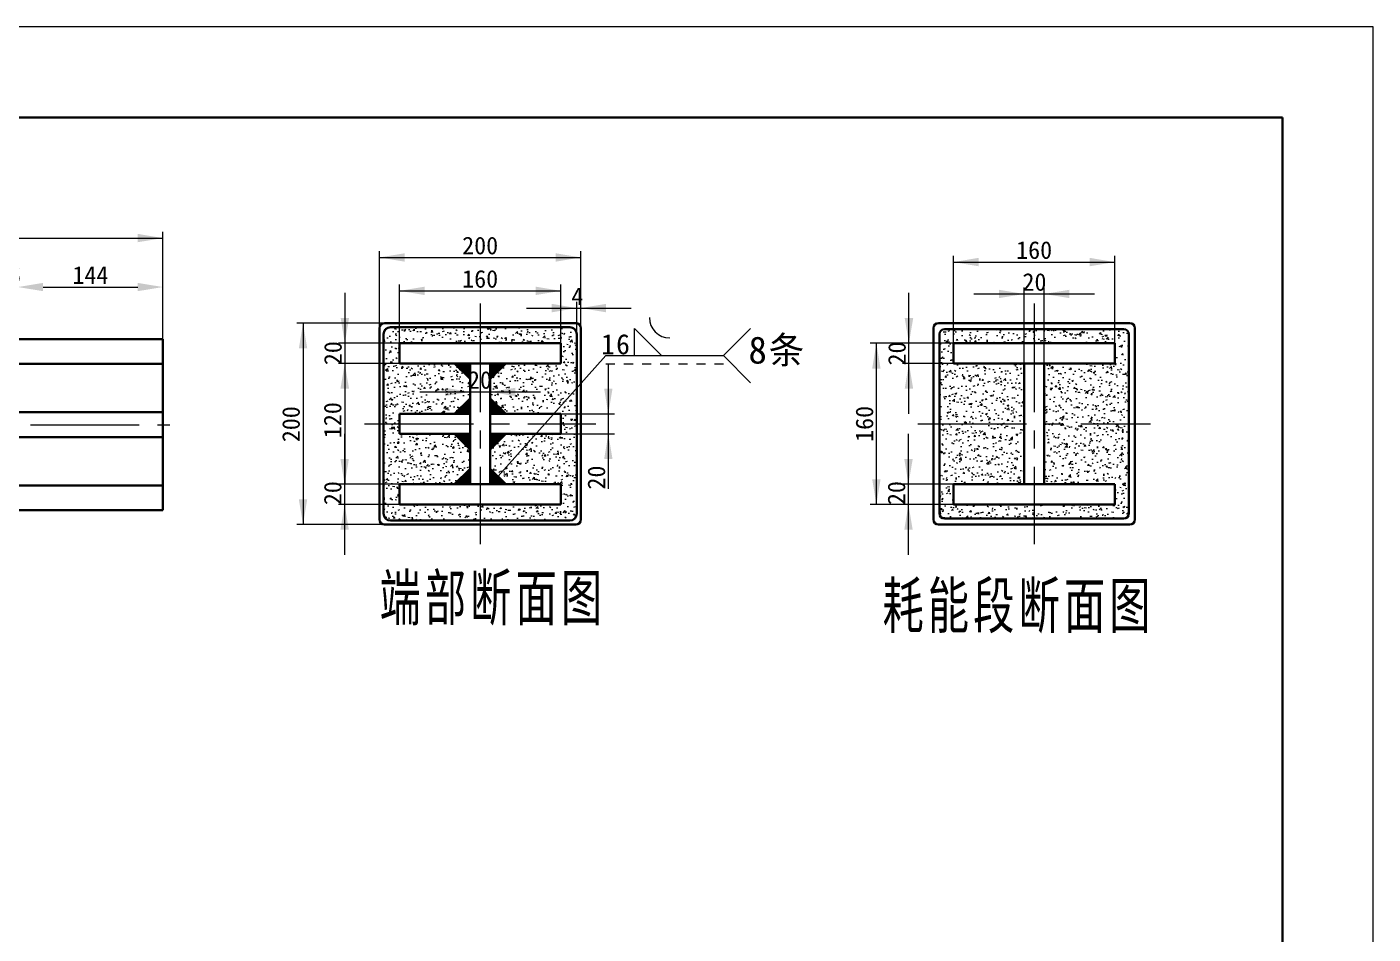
# Model space of a CAD drawing. Header units: millimetres. Extents: x -1336 to 1336, y -945 to 945.
# Drawn here: x 0 to 1336, y 44 to 945 of the extents above; entities that cross this region are included whole.
import ezdxf

# ---------------------------------------------------------------- set-up
doc = ezdxf.new("R2010")
doc.units = ezdxf.units.MM
doc.linetypes.add('点画线', pattern=[162, 108, -18, 18, -18, 0, 0])
doc.linetypes.add('虚线', pattern=[18, 9, -9, 0, 0])
doc.layers.get('0').update_dxf_attribs({"lineweight": 18})
for name, color, linetype, lineweight in [('中心线层', 1, '点画线', 18), ('剖面线层', 4, 'Continuous', 18), ('尺寸线层', 3, 'Continuous', 18), ('粗实线层', 7, 'Continuous', 35), ('细实线层', 7, 'Continuous', 18), ('虚线层', 6, '虚线', 18)]:
    doc.layers.add(name, color=color, linetype=linetype, lineweight=lineweight)
doc.dimstyles.new('CUSTOM_DIMSTYLE', dxfattribs={"dimscale": 5, "dimtxt": 3.5, "dimasz": 5, "dimexe": 1.25, "dimexo": 0, "dimtad": 1, "dimdsep": 46, "dimtxsty": 'Standard', "dimcen": 2.5, "dimdle": 10, "dimclrd": 3, "dimadec": 3, "dimazin": 3, "dimtfac": 1, "dimtmove": 0, "dimatfit": 3, "dimfxl": 1, "dimtolj": 1, "dimarcsym": 0})
pattern_1 = [(50, (0, 0), (-18.21847, 1.5939), [1.905, -20.955]), (355, (0, 0), (6.78847, 18.20343), [1.524, -16.76406]), (100.4514, (1.518, -0.133), (-14.69412, -17.51178), [1.619, -17.80902]), (46.1842, (0, 5.08), (-27.1079, 4.20423), [2.8575, -31.4325]), (96.6356, (2.26, 4.73), (-23.7404, -24.7426), [2.4285, -26.71356]), (351.1842, (0, 5.08), (-15.1307, 30.7712), [2.286, -25.146]), (21, (2.54, 3.81), (4.42427, 17.74477), [1.905, -20.955]), (326, (2.54, 3.81), (14.76247, 12.63), [1.524, -16.764]), (71.4514, (3.803, 2.958), (-21.34164, -8.19228), [1.619, -17.809]), (37.5, (0, 0), (-8.24733, 1.89011), [0.01, -16.5608, 0.01, -17.018, 0.01, -16.8275]), (7.5, (0, 0), (-9.04715, 7.94728), [0.01, -9.7028, 0.01, -16.1798, 0.01, -6.4135]), (-32.5, (-5.664, 0), (-6.249507, 12.046574), [0.01, -6.35, 0.01, -19.812, 0.01, -26.289]), (-42.5, (-8.204, 0), (1.24194, 14.97816), [0.01, -8.255, 0.01, -13.1572, 0.01, -18.669])]
pattern_2 = [(50, (0, 0), (-18.2184, 1.5939), [1.905, -20.955]), (355, (0, 0), (6.7884, 18.2034), [1.524, -16.764]), (100.451, (1.518, -0.133), (-14.6941, -17.5118), [1.619, -17.809]), (46.184, (0, 5.08), (-27.108, 4.2042), [2.8575, -31.4325]), (96.636, (2.26, 4.73), (-23.7404, -24.7426), [2.4285, -26.7135]), (351.184, (0, 5.08), (-15.131, 30.771), [2.286, -25.146]), (21, (2.54, 3.81), (4.4243, 17.7448), [1.905, -20.955]), (326, (2.54, 3.81), (14.7625, 12.63), [1.524, -16.764]), (71.451, (3.803, 2.958), (-21.3417, -8.1923), [1.619, -17.809]), (37.5, (0, 0), (-8.24733, 1.8901), [0.0254, -16.5608, 0.0254, -17.018, 0.0254, -16.8275]), (7.5, (0, 0), (-9.04715, 7.9473), [0.0254, -9.7028, 0.0254, -16.1798, 0.0254, -6.4135]), (327.5, (-5.664, 0), (-6.24954, 12.0466), [0.0254, -6.35, 0.0254, -19.812, 0.0254, -26.289]), (317.5, (-8.204, 0), (1.242, 14.9782), [0.0254, -8.255, 0.0254, -13.1572, 0.0254, -18.669])]

# ---------------------------------------------------------------- blocks, each defined once
blk = doc.blocks.new('图框')
at = {"layer": '粗实线层'}
for p, q in [((2583, 1800), (90, 1800)), ((2583, 90), (2583, 1800))]:
    blk.add_line(p, q, dxfattribs=at)
at = {"layer": '细实线层'}
for p, q in [((2673, 1890), (0, 1890)), ((2673, 0), (2673, 1890))]:
    blk.add_line(p, q, dxfattribs=at)
blk = doc.blocks.new('*X4')
at = {"layer": '尺寸线层', "linetype": 'Continuous'}
for points in [[(0, 185.3), (25, 189.5), (25, 181.2)], [(1235, 185.3), (1210, 189.5), (1210, 181.2)]]:
    blk.add_hatch(color=3, dxfattribs=at).paths.add_polyline_path(points, flags=0)
at = {"layer": '尺寸线层', "color": 0, "linetype": 'Continuous'}
for p, q in [((0, 85), (0, 191.6)), ((1235, 85), (1235, 191.6))]:
    blk.add_line(p, q, dxfattribs=at)
at = {"layer": '尺寸线层', "color": 3, "linetype": 'Continuous'}
blk.add_line((0, 185.3), (1235, 185.3), dxfattribs=at)
at = {"layer": '尺寸线层', "color": 0, "insert": (617.5, 209.8), "char_height": 17.5, "width": 54.749, "attachment_point": 5}
blk.add_mtext('{\\H2.5x;L}', dxfattribs=at)
blk = doc.blocks.new('_CLOSEDFILLED')
at = {"linetype": 'ByBlock'}
blk.add_hatch(color=0, dxfattribs=at).paths.add_polyline_path([(-1, 0.164), (0, 0), (-1, -0.164)], flags=0)
blk = doc.blocks.new('*X5')
at = {"layer": '尺寸线层'}
for p, q in [((150, 110), (150, 136.694)), ((1085, 100), (1085, 136.694))]:
    blk.add_line(p, q, dxfattribs=at)
at = {"layer": '尺寸线层', "color": 3, "lineweight": 0}
blk.add_line((175, 136.694), (1060, 136.694), dxfattribs=at)
at = {"layer": '尺寸线层', "color": 3, "xscale": 25, "yscale": 25, "rotation": 180}
blk.add_blockref('_CLOSEDFILLED', (150, 136.694), dxfattribs=at)
at = {"layer": '尺寸线层', "color": 3, "xscale": 25, "yscale": 25}
blk.add_blockref('_CLOSEDFILLED', (1085, 136.694), dxfattribs=at)
at = {"layer": '尺寸线层', "insert": (617.5, 148.569), "char_height": 17.5, "width": 121.03352, "attachment_point": 5}
blk.add_mtext('L-300', dxfattribs=at)
blk = doc.blocks.new('*X7')
at = {"layer": '尺寸线层'}
for p, q in [((1091, 110), (1091, 136.694)), ((1235, 85), (1235, 136.694))]:
    blk.add_line(p, q, dxfattribs=at)
at = {"layer": '尺寸线层', "color": 3, "lineweight": 0}
blk.add_line((1116, 136.694), (1210, 136.694), dxfattribs=at)
at = {"layer": '尺寸线层', "color": 3, "xscale": 25, "yscale": 25, "rotation": 180}
blk.add_blockref('_CLOSEDFILLED', (1091, 136.694), dxfattribs=at)
at = {"layer": '尺寸线层', "color": 3, "xscale": 25, "yscale": 25}
blk.add_blockref('_CLOSEDFILLED', (1235, 136.694), dxfattribs=at)
at = {"layer": '尺寸线层', "insert": (1163, 148.569), "char_height": 17.5, "width": 67.65363, "attachment_point": 5}
blk.add_mtext('144', dxfattribs=at)
blk = doc.blocks.new('*X8')
at = {"layer": '尺寸线层'}
for p, q in [((286, 12.5), (286, 31.597)), ((386, 12.5), (386, 31.597))]:
    blk.add_line(p, q, dxfattribs=at)
at = {"layer": '尺寸线层', "color": 3, "lineweight": 0}
blk.add_line((311, 31.597), (361, 31.597), dxfattribs=at)
at = {"layer": '尺寸线层', "color": 3, "xscale": 25, "yscale": 25, "rotation": 180}
blk.add_blockref('_CLOSEDFILLED', (286, 31.597), dxfattribs=at)
at = {"layer": '尺寸线层', "color": 3, "xscale": 25, "yscale": 25}
blk.add_blockref('_CLOSEDFILLED', (386, 31.597), dxfattribs=at)
at = {"layer": '尺寸线层', "insert": (336, 43.472), "char_height": 17.5, "width": 66.87151, "attachment_point": 5}
blk.add_mtext('100', dxfattribs=at)
blk = doc.blocks.new('*X9')
at = {"layer": '尺寸线层'}
for p, q in [((856, 12.5), (856, 31.597)), ((956, 12.5), (956, 31.597))]:
    blk.add_line(p, q, dxfattribs=at)
at = {"layer": '尺寸线层', "color": 3, "lineweight": 0}
blk.add_line((881, 31.597), (931, 31.597), dxfattribs=at)
at = {"layer": '尺寸线层', "color": 3, "xscale": 25, "yscale": 25, "rotation": 180}
blk.add_blockref('_CLOSEDFILLED', (856, 31.597), dxfattribs=at)
at = {"layer": '尺寸线层', "color": 3, "xscale": 25, "yscale": 25}
blk.add_blockref('_CLOSEDFILLED', (956, 31.597), dxfattribs=at)
at = {"layer": '尺寸线层', "insert": (906, 43.472), "char_height": 17.5, "width": 66.87151, "attachment_point": 5}
blk.add_mtext('100', dxfattribs=at)
blk = doc.blocks.new('*X10')
at = {"layer": '尺寸线层', "color": 3, "lineweight": 0}
for p, q in [((119, 136.694), (94, 136.694)), ((144, 136.694), (150, 136.694)), ((175, 136.694), (200, 136.694))]:
    blk.add_line(p, q, dxfattribs=at)
at = {"layer": '尺寸线层'}
for p, q in [((144, 110), (144, 136.694)), ((150, 110.194), (150, 136.694))]:
    blk.add_line(p, q, dxfattribs=at)
at = {"layer": '尺寸线层', "color": 3, "xscale": 25, "yscale": 25}
blk.add_blockref('_CLOSEDFILLED', (144, 136.694), dxfattribs=at)
at = {"layer": '尺寸线层', "color": 3, "xscale": 25, "yscale": 25, "rotation": 180}
blk.add_blockref('_CLOSEDFILLED', (150, 136.694), dxfattribs=at)
at = {"layer": '尺寸线层', "insert": (147, 148.569), "char_height": 17.5, "width": 20.13966, "attachment_point": 5}
blk.add_mtext('6', dxfattribs=at)
blk = doc.blocks.new('*X11')
at = {"layer": '尺寸线层', "color": 3, "lineweight": 0}
for p, q in [((1060, 136.694), (1035, 136.694)), ((1085, 136.694), (1091, 136.694)), ((1116, 136.694), (1141, 136.694))]:
    blk.add_line(p, q, dxfattribs=at)
at = {"layer": '尺寸线层'}
for p, q in [((1085, 110), (1085, 136.694)), ((1091, 110), (1091, 136.694))]:
    blk.add_line(p, q, dxfattribs=at)
at = {"layer": '尺寸线层', "color": 3, "xscale": 25, "yscale": 25}
blk.add_blockref('_CLOSEDFILLED', (1085, 136.694), dxfattribs=at)
at = {"layer": '尺寸线层', "color": 3, "xscale": 25, "yscale": 25, "rotation": 180}
blk.add_blockref('_CLOSEDFILLED', (1091, 136.694), dxfattribs=at)
at = {"layer": '尺寸线层', "insert": (1088, 148.569), "char_height": 17.5, "width": 20.13966, "attachment_point": 5}
blk.add_mtext('6', dxfattribs=at)
blk = doc.blocks.new('*X12')
at = {"layer": '尺寸线层'}
for p, q in [((0, 85), (0, 136.694)), ((144, 85), (144, 136.694))]:
    blk.add_line(p, q, dxfattribs=at)
at = {"layer": '尺寸线层', "color": 3, "lineweight": 0}
blk.add_line((25, 136.694), (119, 136.694), dxfattribs=at)
at = {"layer": '尺寸线层', "color": 3, "xscale": 25, "yscale": 25, "rotation": 180}
blk.add_blockref('_CLOSEDFILLED', (0, 136.694), dxfattribs=at)
at = {"layer": '尺寸线层', "color": 3, "xscale": 25, "yscale": 25}
blk.add_blockref('_CLOSEDFILLED', (144, 136.694), dxfattribs=at)
at = {"layer": '尺寸线层', "insert": (72, 148.569), "char_height": 17.5, "width": 67.65363, "attachment_point": 5}
blk.add_mtext('144', dxfattribs=at)
blk = doc.blocks.new('*X13')
at = {"layer": '尺寸线层', "linetype": 'Continuous'}
for points in [[(606.6, 6.1), (586.8, 21.9), (582.7, 14.6)], [(628.4, -6.1), (652.3, -14.6), (648.2, -21.9)]]:
    blk.add_hatch(color=3, dxfattribs=at).paths.add_polyline_path(points, flags=0)
at = {"layer": '尺寸线层', "color": 3, "linetype": 'Continuous'}
for q in [(474.2, 27.4), (672.1, -30.4)]:
    blk.add_line((568.3, 27.4), q, dxfattribs=at)
at = {"layer": '尺寸线层', "color": 0, "insert": (512.5, 39.2), "char_height": 17.5, "width": 153.296, "attachment_point": 5}
blk.add_mtext('%%C25*40', dxfattribs=at)
blk = doc.blocks.new('*X18')
at = {"layer": '尺寸线层', "linetype": 'Continuous'}
for points in [[(96, 115), (71, 119.2), (71, 110.8)], [(100, 115), (125, 119.2), (125, 110.8)]]:
    blk.add_hatch(color=3, dxfattribs=at).paths.add_polyline_path(points, flags=0)
at = {"layer": '尺寸线层', "color": 0, "linetype": 'Continuous'}
for p, q in [((96, -61.8), (96, 121.3)), ((100, -61.8), (100, 121.3))]:
    blk.add_line(p, q, dxfattribs=at)
at = {"layer": '尺寸线层', "color": 3, "linetype": 'Continuous'}
blk.add_line((46, 115), (150, 115), dxfattribs=at)
at = {"layer": '尺寸线层', "color": 0, "insert": (96.5, 126.8), "char_height": 17.5, "width": 35, "attachment_point": 5}
blk.add_mtext('4', dxfattribs=at)
blk = doc.blocks.new('*X19')
at = {"layer": '尺寸线层', "linetype": 'Continuous'}
for points in [[(-10, 31.7), (-35, 35.9), (-35, 27.6)], [(10, 31.7), (35, 35.9), (35, 27.6)]]:
    blk.add_hatch(color=3, dxfattribs=at).paths.add_polyline_path(points, flags=0)
at = {"layer": '尺寸线层', "color": 3, "linetype": 'Continuous'}
blk.add_line((-60, 31.7), (60, 31.7), dxfattribs=at)
at = {"layer": '尺寸线层', "color": 0, "linetype": 'Continuous'}
for p, q in [((-10, 34.1), (-10, 25.5)), ((10, 33.7), (10, 25.5))]:
    blk.add_line(p, q, dxfattribs=at)
at = {"layer": '尺寸线层', "color": 0, "insert": (-0.2, 43.5), "char_height": 17.5, "width": 44.972, "attachment_point": 5}
blk.add_mtext('20', dxfattribs=at)
blk = doc.blocks.new('*X20')
at = {"layer": '尺寸线层', "linetype": 'Continuous'}
for points in [[(-80, 132.1), (-55, 136.3), (-55, 127.9)], [(80, 132.1), (55, 136.3), (55, 127.9)]]:
    blk.add_hatch(color=3, dxfattribs=at).paths.add_polyline_path(points, flags=0)
at = {"layer": '尺寸线层', "color": 0, "linetype": 'Continuous'}
for p, q in [((-80, 80), (-80, 138.4)), ((80, 80), (80, 138.4))]:
    blk.add_line(p, q, dxfattribs=at)
at = {"layer": '尺寸线层', "color": 3, "linetype": 'Continuous'}
blk.add_line((-80, 132.1), (80, 132.1), dxfattribs=at)
at = {"layer": '尺寸线层', "color": 0, "insert": (0, 143.9), "char_height": 17.5, "width": 66.872, "attachment_point": 5}
blk.add_mtext('160', dxfattribs=at)
blk = doc.blocks.new('*X21')
at = {"layer": '尺寸线层', "linetype": 'Continuous'}
for points in [[(-134.4, 80), (-130.2, 105), (-138.5, 105)], [(-134.4, 60), (-130.2, 35), (-138.5, 35)]]:
    blk.add_hatch(color=3, dxfattribs=at).paths.add_polyline_path(points, flags=0)
at = {"layer": '尺寸线层', "color": 3, "linetype": 'Continuous'}
blk.add_line((-134.4, 130), (-134.4, 10), dxfattribs=at)
at = {"layer": '尺寸线层', "color": 0, "linetype": 'Continuous'}
for p, q in [((-80, 80), (-140.6, 80)), ((-80, 60), (-140.6, 60))]:
    blk.add_line(p, q, dxfattribs=at)
at = {"layer": '尺寸线层', "color": 0, "insert": (-146.1, 70.2), "char_height": 17.5, "width": 44.972, "attachment_point": 5, "rotation": 90}
blk.add_mtext('20', dxfattribs=at)
blk = doc.blocks.new('*X22')
at = {"layer": '尺寸线层', "linetype": 'Continuous'}
for points in [[(-134.5, 60), (-130.4, 35), (-138.7, 35)], [(-134.5, -60), (-130.4, -35), (-138.7, -35)]]:
    blk.add_hatch(color=3, dxfattribs=at).paths.add_polyline_path(points, flags=0)
at = {"layer": '尺寸线层', "color": 0, "linetype": 'Continuous'}
for p, q in [((-80, 60), (-140.8, 60)), ((-80, -60), (-140.8, -60))]:
    blk.add_line(p, q, dxfattribs=at)
at = {"layer": '尺寸线层', "color": 3, "linetype": 'Continuous'}
blk.add_line((-134.5, 60), (-134.5, -60), dxfattribs=at)
at = {"layer": '尺寸线层', "color": 0, "insert": (-146.4, 3.7), "char_height": 17.5, "width": 66.872, "attachment_point": 5, "rotation": 90}
blk.add_mtext('120', dxfattribs=at)
blk = doc.blocks.new('*X23')
at = {"layer": '尺寸线层', "linetype": 'Continuous'}
for points in [[(-134.6, -60), (-130.4, -35), (-138.7, -35)], [(-134.6, -80), (-130.4, -105), (-138.7, -105)]]:
    blk.add_hatch(color=3, dxfattribs=at).paths.add_polyline_path(points, flags=0)
at = {"layer": '尺寸线层', "color": 3, "linetype": 'Continuous'}
blk.add_line((-134.6, -10), (-134.6, -130), dxfattribs=at)
at = {"layer": '尺寸线层', "color": 0, "linetype": 'Continuous'}
for p, q in [((-80, -60), (-140.8, -60)), ((-80, -80), (-140.8, -80))]:
    blk.add_line(p, q, dxfattribs=at)
at = {"layer": '尺寸线层', "color": 0, "insert": (-146.3, -68.8), "char_height": 17.5, "width": 44.972, "attachment_point": 5, "rotation": 90}
blk.add_mtext('20', dxfattribs=at)
blk = doc.blocks.new('*X24')
at = {"layer": '尺寸线层', "linetype": 'Continuous'}
for points in [[(127.2, 10), (131.4, 35), (123.1, 35)], [(127.2, -10), (131.4, -35), (123.1, -35)]]:
    blk.add_hatch(color=3, dxfattribs=at).paths.add_polyline_path(points, flags=0)
at = {"layer": '尺寸线层', "color": 3, "linetype": 'Continuous'}
blk.add_line((127.2, 60), (127.2, -64.6), dxfattribs=at)
at = {"layer": '尺寸线层', "color": 0, "linetype": 'Continuous'}
for p, q in [((80, 10), (133.5, 10)), ((80, -10), (133.5, -10))]:
    blk.add_line(p, q, dxfattribs=at)
at = {"layer": '尺寸线层', "color": 0, "insert": (115.5, -53.3), "char_height": 17.5, "width": 44.972, "attachment_point": 5, "rotation": 90}
blk.add_mtext('20', dxfattribs=at)
blk = doc.blocks.new('*X25')
at = {"layer": '尺寸线层', "linetype": 'Continuous'}
for points in [[(-175.9, 100), (-171.7, 75), (-180, 75)], [(-175.9, -100), (-171.7, -75), (-180, -75)]]:
    blk.add_hatch(color=3, dxfattribs=at).paths.add_polyline_path(points, flags=0)
at = {"layer": '尺寸线层', "color": 0, "linetype": 'Continuous'}
for p, q in [((-95, 100), (-182.1, 100)), ((-95, -100), (-182.1, -100))]:
    blk.add_line(p, q, dxfattribs=at)
at = {"layer": '尺寸线层', "color": 3, "linetype": 'Continuous'}
blk.add_line((-175.9, 100), (-175.9, -100), dxfattribs=at)
at = {"layer": '尺寸线层', "color": 0, "insert": (-187.7, -0.3), "char_height": 17.5, "width": 70, "attachment_point": 5, "rotation": 90}
blk.add_mtext('200', dxfattribs=at)
blk = doc.blocks.new('*X26')
at = {"layer": '尺寸线层', "linetype": 'Continuous'}
for points in [[(-100, 165.3), (-75, 169.4), (-75, 161.1)], [(100, 165.3), (75, 169.4), (75, 161.1)]]:
    blk.add_hatch(color=3, dxfattribs=at).paths.add_polyline_path(points, flags=0)
at = {"layer": '尺寸线层', "color": 0, "linetype": 'Continuous'}
for p, q in [((-100, 95), (-100, 171.5)), ((100, 95), (100, 171.5))]:
    blk.add_line(p, q, dxfattribs=at)
at = {"layer": '尺寸线层', "color": 3, "linetype": 'Continuous'}
blk.add_line((-100, 165.3), (100, 165.3), dxfattribs=at)
at = {"layer": '尺寸线层', "color": 0, "insert": (0, 177), "char_height": 17.5, "width": 70, "attachment_point": 5}
blk.add_mtext('200', dxfattribs=at)
blk = doc.blocks.new('*X27')
at = {"layer": '尺寸线层', "color": 0, "linetype": 'Continuous'}
for p, q in [((135.122, 119.778), (135.122, 146.778)), ((162.122, 119.778), (135.122, 146.778)), ((223.465, 119.778), (250.465, 146.778)), ((135.122, 119.778), (162.122, 119.778)), ((223.465, 119.778), (250.465, 92.778))]:
    blk.add_line(p, q, dxfattribs=at)
at = {"layer": '尺寸线层', "color": 0, "linetype": 'Continuous', "lineweight": -2}
for p, q in [((0, 0), (106.772, 119.778)), ((106.772, 119.778), (223.465, 119.778))]:
    blk.add_line(p, q, dxfattribs=at)
at = {"layer": '尺寸线层', "color": 0, "linetype": '虚线'}
blk.add_line((106.772, 111.678), (223.465, 111.678), dxfattribs=at)
at = {"layer": '尺寸线层', "color": 0, "linetype": 'Continuous'}
blk.add_arc((170.222, 157.578), 20.25, 180, 270, dxfattribs=at)
at = {"layer": '尺寸线层', "color": 0, "attachment_point": 1}
for s, insert, char_height, width in [('{\\T1.1; }', (175.399, 142.176), 20, 85.27374), ('{\\T1.1;8条}', (248.327, 138.869), 27, 113.06816)]:
    blk.add_mtext(s, dxfattribs=dict(at, insert=insert, char_height=char_height, width=width))
blk = doc.blocks.new('*X29')
at = {"layer": '尺寸线层', "linetype": 'Continuous'}
for points in [[(-124.3, 80), (-128.5, 105), (-120.1, 105)], [(-124.3, 60), (-128.5, 35), (-120.1, 35)]]:
    blk.add_hatch(color=3, dxfattribs=at).paths.add_polyline_path(points, flags=0)
at = {"layer": '尺寸线层', "color": 3, "linetype": 'Continuous'}
blk.add_line((-124.3, 10), (-124.3, 130), dxfattribs=at)
at = {"layer": '尺寸线层', "color": 0, "linetype": 'Continuous'}
for p, q in [((-80, 80), (-130.6, 80)), ((-80, 60), (-130.6, 60))]:
    blk.add_line(p, q, dxfattribs=at)
at = {"layer": '尺寸线层', "color": 0, "insert": (-136.1, 69.9), "char_height": 17.5, "width": 44.972, "attachment_point": 5, "rotation": 90}
blk.add_mtext('20', dxfattribs=at)
blk = doc.blocks.new('*X30')
at = {"layer": '尺寸线层', "linetype": 'Continuous'}
for points in [[(-124.8, -60), (-128.9, -35), (-120.6, -35)], [(-124.8, -80), (-128.9, -105), (-120.6, -105)]]:
    blk.add_hatch(color=3, dxfattribs=at).paths.add_polyline_path(points, flags=0)
at = {"layer": '尺寸线层', "color": 3, "linetype": 'Continuous'}
blk.add_line((-124.8, -130), (-124.8, -10), dxfattribs=at)
at = {"layer": '尺寸线层', "color": 0, "linetype": 'Continuous'}
for p, q in [((-80, -60), (-131, -60)), ((-80, -80), (-131, -80))]:
    blk.add_line(p, q, dxfattribs=at)
at = {"layer": '尺寸线层', "color": 0, "insert": (-136.6, -68.7), "char_height": 17.5, "width": 44.972, "attachment_point": 5, "rotation": 90}
blk.add_mtext('20', dxfattribs=at)
blk = doc.blocks.new('*X31')
at = {"layer": '尺寸线层', "linetype": 'Continuous'}
for points in [[(-10, 129), (-35, 133.2), (-35, 124.9)], [(10, 129), (35, 133.2), (35, 124.9)]]:
    blk.add_hatch(color=3, dxfattribs=at).paths.add_polyline_path(points, flags=0)
at = {"layer": '尺寸线层', "color": 0, "linetype": 'Continuous'}
for p, q in [((-10, 60), (-10, 135.3)), ((10, 60), (10, 135.3))]:
    blk.add_line(p, q, dxfattribs=at)
at = {"layer": '尺寸线层', "color": 3, "linetype": 'Continuous'}
blk.add_line((-60, 129), (60, 129), dxfattribs=at)
at = {"layer": '尺寸线层', "color": 0, "insert": (0.3, 140.8), "char_height": 17.5, "width": 44.972, "attachment_point": 5}
blk.add_mtext('20', dxfattribs=at)
blk = doc.blocks.new('*X32')
at = {"layer": '尺寸线层', "linetype": 'Continuous'}
for points in [[(-156.6, 80), (-160.8, 55), (-152.5, 55)], [(-156.6, -80), (-160.8, -55), (-152.5, -55)]]:
    blk.add_hatch(color=3, dxfattribs=at).paths.add_polyline_path(points, flags=0)
at = {"layer": '尺寸线层', "color": 0, "linetype": 'Continuous'}
for p, q in [((-80, 80), (-162.9, 80)), ((-80, -80), (-162.9, -80))]:
    blk.add_line(p, q, dxfattribs=at)
at = {"layer": '尺寸线层', "color": 3, "linetype": 'Continuous'}
blk.add_line((-156.6, -80), (-156.6, 80), dxfattribs=at)
at = {"layer": '尺寸线层', "color": 0, "insert": (-168.4, 0), "char_height": 17.5, "width": 66.872, "attachment_point": 5, "rotation": 90}
blk.add_mtext('160', dxfattribs=at)
blk = doc.blocks.new('*X33')
at = {"layer": '尺寸线层', "linetype": 'Continuous'}
for points in [[(-80, 160.7), (-55, 164.9), (-55, 156.5)], [(80, 160.7), (55, 164.9), (55, 156.5)]]:
    blk.add_hatch(color=3, dxfattribs=at).paths.add_polyline_path(points, flags=0)
at = {"layer": '尺寸线层', "color": 0, "linetype": 'Continuous'}
for p, q in [((-80, 80), (-80, 167)), ((80, 80), (80, 167))]:
    blk.add_line(p, q, dxfattribs=at)
at = {"layer": '尺寸线层', "color": 3, "linetype": 'Continuous'}
blk.add_line((-80, 160.7), (80, 160.7), dxfattribs=at)
at = {"layer": '尺寸线层', "color": 0, "insert": (0, 172.5), "char_height": 17.5, "width": 66.872, "attachment_point": 5}
blk.add_mtext('160', dxfattribs=at)
blk = doc.blocks.new('主视图')
for points in [[(150, 100), (150, 110), (150, 110.194), (160.5, 100)], [(1075, 100), (1085, 110), (1085, 100)], [(150, -110), (150, -100), (160.5, -100), (150, -110.194)], [(1085, -110), (1075, -100), (1085, -100)]]:
    blk.add_hatch(color=256).paths.add_polyline_path(points, flags=0)
at = {"layer": '剖面线层'}
h = blk.add_hatch(dxfattribs=at)
h.set_pattern_fill('AR-CONC', color=256, style=0, pattern_type=0)
h.set_pattern_definition(pattern_1)
h.paths.add_polyline_path([(150, 85), (150, 94), (1085.01, 94), (1085.01, 85)], flags=0)
h = blk.add_hatch(dxfattribs=at)
h.set_pattern_fill('AR-CONC', color=256, style=0, pattern_type=0)
h.set_pattern_definition(pattern_1)
h.paths.add_polyline_path([(150, -94), (150, -85), (1085.01, -85), (1085.01, -94)], flags=0)
at = {"layer": '中心线层'}
blk.add_line((-30.5, 0), (1242, 0), dxfattribs=at)
at = {"layer": '粗实线层'}
for p, q in [((150, 110), (144, 110)), ((144, 110), (144, -110)), ((150, 100), (150, 110.194)), ((150, 110.194), (160.5, 100)), ((1085, 110), (1075, 100)), ((1085, 100), (1085, 110)), ((1085, 110), (1091, 110)), ((1091, 110), (1091, -110)), ((0, 85), (0, -85)), ((144, 85), (0, 85)), ((1235, 85), (1091, 85)), ((1235, -85), (1235, 85)), ((144, 60.5), (0, 60.5)), ((1091, 60.5), (1235, 60.5)), ((0, 12.5), (144, 12.5)), ((1235, 12.5), (1091, 12.5)), ((0, -12.5), (144, -12.5)), ((1235, -12.5), (1091, -12.5)), ((144, -60.5), (0, -60.5)), ((1091, -60.5), (1235, -60.5)), ((144, -85), (0, -85)), ((1091, -85), (1235, -85)), ((150, -100), (150, -110.194)), ((150, -110.194), (160.5, -100)), ((1085, -110), (1075, -100)), ((1085, -100), (1085, -110)), ((150, -110), (144, -110)), ((1085, -110), (1091, -110))]:
    blk.add_line(p, q, dxfattribs=at)
blk.add_lwpolyline([(1085.01, 100), (1085.01, -100), (150, -100), (150, 100)], close=True, dxfattribs=at)
at = {"layer": '虚线层', "linetype": '虚线'}
for p, q in [((150, 94), (1085.01, 94)), ((1085.01, 85), (150, 85)), ((1085.01, 60.5), (150, 60.5)), ((150, 12.5), (286, 12.5)), ((286, 12.5), (386, 12.5)), ((286, 12.5), (286, -12.5)), ((386, 12.5), (386, -12.5)), ((956, 12.5), (856, 12.5)), ((856, 12.5), (856, -12.5)), ((1085.01, 12.5), (956, 12.5)), ((956, 12.5), (956, -12.5)), ((150, -12.5), (286, -12.5)), ((286, -12.5), (386, -12.5)), ((956, -12.5), (856, -12.5)), ((1085.01, -12.5), (956, -12.5)), ((150, -60.5), (1085.01, -60.5)), ((1085.01, -85), (150, -85)), ((1085.01, -94), (150, -94))]:
    blk.add_line(p, q, dxfattribs=at)
blk.add_circle((617.505, 0), 12.5, dxfattribs=at)
at = {"layer": '尺寸线层', "insert": (101.128, -151.182), "char_height": 45, "width": 685.50838, "attachment_point": 1}
blk.add_mtext('{\\W0.7;\\T1.1;L=3100-4件\\P共计4件\\P\\P\\P\\P\\H1.42943x;\\W1; }', dxfattribs=at)
at = {"layer": '尺寸线层'}
for base, p1, p2, text, picture, middle in [((1235, 185.325), (0, 85), (1235, 85), '{\\H2.5x;L}', '*X4', (617.5, 209.836)), ((1085, 136.694), (150, 110), (1085, 100), 'L-300', '*X5', (617.5, 148.569))]:
    dim = blk.add_linear_dim(base=base, p1=p1, p2=p2, text=text, dimstyle='CUSTOM_DIMSTYLE', override={"dimsah": 1}, dxfattribs=at)
    dim.commit()
    dim.dimension.update_dxf_attribs({"geometry": picture, "text_midpoint": middle})
for base, p1, p2, picture, middle in [((144, 136.694), (0, 85), (144, 85), '*X12', (72, 148.569)), ((150, 136.694), (144, 110), (150, 110.194), '*X10', (147, 148.569)), ((1091, 136.694), (1085, 110), (1091, 110), '*X11', (1088, 148.569)), ((1235, 136.694), (1091, 110), (1235, 85), '*X7', (1163, 148.569)), ((386, 31.597), (286, 12.5), (386, 12.5), '*X8', (336, 43.472)), ((956, 31.597), (856, 12.5), (956, 12.5), '*X9', (906, 43.472))]:
    dim = blk.add_linear_dim(base=base, p1=p1, p2=p2, dimstyle='CUSTOM_DIMSTYLE', override={"dimsah": 1}, dxfattribs=at)
    dim.commit()
    dim.dimension.update_dxf_attribs({"geometry": picture, "text_midpoint": middle})
dim = blk.add_diameter_dim_2p(p1=(628.427, -6.079), p2=(606.583, 6.079), text='<>*40', dimstyle='CUSTOM_DIMSTYLE', override={"dimtoh": 1, "dimpost": '%%C<>', "dimsah": 1}, dxfattribs=at)
dim.commit()
dim.dimension.update_dxf_attribs({"geometry": '*X13', "text_midpoint": (568.302, 27.388), "dimtype": 163})
blk = doc.blocks.new('端面')
for points in [[(-10, 44), (-26, 60), (-10, 60)], [(10, 44), (10, 60), (26, 60)], [(-26, 10), (-10, 26), (-10, 10)], [(10, 10), (10, 26), (26, 10)], [(-10, -26), (-26, -10), (-10, -10)], [(10, -26), (10, -10), (26, -10)], [(-26, -60), (-10, -44), (-10, -60)], [(10, -60), (10, -44), (26, -60)]]:
    blk.add_hatch(color=256).paths.add_polyline_path(points, flags=0)
at = {"layer": '剖面线层'}
h = blk.add_hatch(dxfattribs=at)
h.set_pattern_fill('AR-CONC', color=256, style=0, pattern_type=0)
h.set_pattern_definition(pattern_2)
edge = h.paths.add_edge_path(flags=0)
edge.add_line((-96, 0), (-96, 89))
edge.add_arc((-88.997, 88.997), 7.003, 90.020887, 179.979113, ccw=False)
edge.add_line((-89, 96), (0, 96))
edge.add_line((0, 96), (0, 80))
edge.add_line((0, 80), (-80, 80))
edge.add_line((-80, 80), (-80, 60))
edge.add_line((-80, 60), (-26, 60))
edge.add_line((-26, 60), (-10, 44))
edge.add_line((-10, 44), (-10, 26))
edge.add_line((-10, 26), (-26, 10))
edge.add_line((-26, 10), (-80, 10))
edge.add_line((-80, 10), (-80, 0))
edge.add_line((-80, 0), (-96, 0))
h = blk.add_hatch(dxfattribs=at)
h.set_pattern_fill('AR-CONC', color=256, style=0, pattern_type=0)
h.set_pattern_definition(pattern_2)
edge = h.paths.add_edge_path(flags=0)
edge.add_line((10, 26), (10, 44))
edge.add_line((10, 44), (26, 60))
edge.add_line((26, 60), (80, 60))
edge.add_line((80, 60), (80, 80))
edge.add_line((80, 80), (0, 80))
edge.add_line((0, 80), (0, 96))
edge.add_line((0, 96), (89, 96))
edge.add_arc((88.997, 88.997), 7.003, 0.020887, 89.979113, ccw=False)
edge.add_line((96, 89), (96, 0))
edge.add_line((96, 0), (80, 0))
edge.add_line((80, 0), (80, 10))
edge.add_line((80, 10), (26, 10))
edge.add_line((26, 10), (10, 26))
h = blk.add_hatch(dxfattribs=at)
h.set_pattern_fill('AR-CONC', color=256, style=0, pattern_type=0)
h.set_pattern_definition(pattern_2)
edge = h.paths.add_edge_path(flags=0)
edge.add_line((-96, -89), (-96, 0))
edge.add_line((-96, 0), (-80, 0))
edge.add_line((-80, 0), (-80, -10))
edge.add_line((-80, -10), (-26, -10))
edge.add_line((-26, -10), (-10, -26))
edge.add_line((-10, -26), (-10, -44))
edge.add_line((-10, -44), (-26, -60))
edge.add_line((-26, -60), (-80, -60))
edge.add_line((-80, -60), (-80, -80))
edge.add_line((-80, -80), (0, -80))
edge.add_line((0, -80), (0, -96))
edge.add_line((0, -96), (-89, -96))
edge.add_arc((-88.997, -88.997), 7.003, 180.020887, 269.979113, ccw=False)
h = blk.add_hatch(dxfattribs=at)
h.set_pattern_fill('AR-CONC', color=256, style=0, pattern_type=0)
h.set_pattern_definition(pattern_2)
edge = h.paths.add_edge_path(flags=0)
edge.add_line((10, -44), (10, -26))
edge.add_line((10, -26), (26, -10))
edge.add_line((26, -10), (80, -10))
edge.add_line((80, -10), (80, 0))
edge.add_line((80, 0), (96, 0))
edge.add_line((96, 0), (96, -89))
edge.add_arc((88.997, -88.997), 7.003, 270.020887, 359.979113, ccw=False)
edge.add_line((89, -96), (0, -96))
edge.add_line((0, -96), (0, -80))
edge.add_line((0, -80), (80, -80))
edge.add_line((80, -80), (80, -60))
edge.add_line((80, -60), (26, -60))
edge.add_line((26, -60), (10, -44))
for p, q in [((-26, 60), (-10, 44)), ((26, 60), (10, 44)), ((-26, 10), (-10, 26)), ((26, 10), (10, 26)), ((-26, -10), (-10, -26)), ((26, -10), (10, -26)), ((-26, -60), (-10, -44)), ((26, -60), (10, -44))]:
    blk.add_line(p, q)
at = {"layer": '中心线层'}
for p, q in [((0, 119.5), (0, -119.5)), ((-114.766, 0), (114.766, 0))]:
    blk.add_line(p, q, dxfattribs=at)
at = {"layer": '粗实线层'}
for p, q in [((-80, 80), (80, 80)), ((-80, 60), (-80, 80)), ((80, 80), (80, 60)), ((-80, 60), (80, 60)), ((-10, 60), (-10, -60)), ((10, 60), (10, -60)), ((-80, 10), (-80, -10)), ((-10, 10), (-80, 10)), ((10, 10), (80, 10)), ((80, 10), (80, -10)), ((-10, -10), (-80, -10)), ((10, -10), (80, -10)), ((-80, -60), (80, -60)), ((-80, -80), (-80, -60)), ((80, -80), (80, -60)), ((-80, -80), (80, -80))]:
    blk.add_line(p, q, dxfattribs=at)
for points in [[(-95, 100), (95, 100, -0.414), (100, 95), (100, -95, -0.414), (95, -100), (-95, -100, -0.414), (-100, -95), (-100, 95, -0.414)], [(-89, 96), (89, 96, -0.414), (96, 89), (96, -89, -0.414), (89, -96), (-89, -96, -0.414), (-96, -89), (-96, 89, -0.414)]]:
    blk.add_lwpolyline(points, format="xyb", close=True, dxfattribs=at)
at = {"layer": '尺寸线层', "attachment_point": 1}
for s, insert, char_height, width in [('{\\T1.1;16}', (120.069, 89.147), 20, 54.25698), ('{\\W0.7;\\T1.1;端部断面图}', (-100, -150), 45, 652.72626)]:
    blk.add_mtext(s, dxfattribs=dict(at, insert=insert, char_height=char_height, width=width))
at = {"layer": '尺寸线层'}
for base, p1, p2, text, picture, middle in [((100, 165.26), (-100, 95), (100, 95), '200', '*X26', (0, 177.037)), ((80, 132.115), (-80, 80), (80, 80), '160', '*X20', (0, 143.941))]:
    dim = blk.add_linear_dim(base=base, p1=p1, p2=p2, text=text, dimstyle='CUSTOM_DIMSTYLE', override={"dimsah": 1}, dxfattribs=at)
    dim.commit()
    dim.dimension.update_dxf_attribs({"geometry": picture, "text_midpoint": middle})
dim = blk.add_linear_dim(base=(100, 115.008), p1=(96, -61.806), p2=(100, -61.806), dimstyle='CUSTOM_DIMSTYLE', override={"dimsah": 1}, dxfattribs=at)
dim.commit()
dim.dimension.update_dxf_attribs({"geometry": '*X18', "text_midpoint": (96.508, 126.785), "dimtype": 160})
for base, p1, p2, text, picture, middle in [((-134.372, 60), (-80, 80), (-80, 60), '20', '*X21', (-146.149, 70.236)), ((-175.882, -100), (-95, 100), (-95, -100), '200', '*X25', (-187.659, -0.323)), ((-134.544, -60), (-80, 60), (-80, -60), '120', '*X22', (-146.37, 3.71)), ((-134.572, -80), (-80, -60), (-80, -80), '20', '*X23', (-146.349, -68.84))]:
    dim = blk.add_linear_dim(base=base, p1=p1, p2=p2, angle=90, text=text, dimstyle='CUSTOM_DIMSTYLE', override={"dimsah": 1}, dxfattribs=at)
    dim.commit()
    dim.dimension.update_dxf_attribs({"geometry": picture, "text_midpoint": middle, "dimtype": 160})
dim = blk.add_linear_dim(base=(10, 31.725), p1=(-10, 34.061), p2=(10, 33.717), text='20', dimstyle='CUSTOM_DIMSTYLE', override={"dimsah": 1}, dxfattribs=at)
dim.commit()
dim.dimension.update_dxf_attribs({"geometry": '*X19', "text_midpoint": (-0.19, 43.502), "dimtype": 160})
dim = blk.add_linear_dim(base=(127.248, -10), p1=(80, 10), p2=(80, -10), angle=90, text='20', dimstyle='CUSTOM_DIMSTYLE', override={"dimsah": 1}, dxfattribs=at)
dim.commit()
dim.dimension.update_dxf_attribs({"geometry": '*X24', "text_midpoint": (115.471, -53.343)})
blk = doc.blocks.new('耗能面')
at = {"layer": '剖面线层'}
h = blk.add_hatch(dxfattribs=at)
h.set_pattern_fill('AR-CONC', color=256, style=0, pattern_type=0)
h.set_pattern_definition(pattern_2)
edge = h.paths.add_edge_path(flags=0)
edge.add_line((-94, 0), (-94, 89))
edge.add_arc((-88.998, 88.998), 5.002, 90.020887, 179.979113, ccw=False)
edge.add_line((-89, 94), (0, 94))
edge.add_line((0, 94), (0, 80))
edge.add_line((0, 80), (-80, 80))
edge.add_line((-80, 80), (-80, 60))
edge.add_line((-80, 60), (-10, 60))
edge.add_line((-10, 60), (-10, 0))
edge.add_line((-10, 0), (-94, 0))
h = blk.add_hatch(dxfattribs=at)
h.set_pattern_fill('AR-CONC', color=256, style=0, pattern_type=0)
h.set_pattern_definition(pattern_2)
edge = h.paths.add_edge_path(flags=0)
edge.add_line((10, 0), (10, 60))
edge.add_line((10, 60), (80, 60))
edge.add_line((80, 60), (80, 80))
edge.add_line((80, 80), (0, 80))
edge.add_line((0, 80), (0, 94))
edge.add_line((0, 94), (89, 94))
edge.add_arc((88.998, 88.998), 5.002, 0.020887, 89.979113, ccw=False)
edge.add_line((94, 89), (94, 0))
edge.add_line((94, 0), (10, 0))
h = blk.add_hatch(dxfattribs=at)
h.set_pattern_fill('AR-CONC', color=256, style=0, pattern_type=0)
h.set_pattern_definition(pattern_2)
edge = h.paths.add_edge_path(flags=0)
edge.add_line((-94, -89), (-94, 0))
edge.add_line((-94, 0), (-10, 0))
edge.add_line((-10, 0), (-10, -60))
edge.add_line((-10, -60), (-80, -60))
edge.add_line((-80, -60), (-80, -80))
edge.add_line((-80, -80), (0, -80))
edge.add_line((0, -80), (0, -94))
edge.add_line((0, -94), (-89, -94))
edge.add_arc((-88.998, -88.998), 5.002, 180.020887, 269.979113, ccw=False)
h = blk.add_hatch(dxfattribs=at)
h.set_pattern_fill('AR-CONC', color=256, style=0, pattern_type=0)
h.set_pattern_definition(pattern_2)
edge = h.paths.add_edge_path(flags=0)
edge.add_line((10, -60), (10, 0))
edge.add_line((10, 0), (94, 0))
edge.add_line((94, 0), (94, -89))
edge.add_arc((88.998, -88.998), 5.002, 270.020887, 359.979113, ccw=False)
edge.add_line((89, -94), (0, -94))
edge.add_line((0, -94), (0, -80))
edge.add_line((0, -80), (80, -80))
edge.add_line((80, -80), (80, -60))
edge.add_line((80, -60), (10, -60))
at = {"layer": '中心线层'}
for p, q in [((0, 119.5), (0, -119.5)), ((-115.5, 0), (115.5, 0))]:
    blk.add_line(p, q, dxfattribs=at)
at = {"layer": '粗实线层'}
for p, q in [((-80, 80), (80, 80)), ((-80, 60), (-80, 80)), ((80, 80), (80, 60)), ((-80, 60), (80, 60)), ((-10, 60), (-10, -60)), ((10, 60), (10, -60)), ((-80, -60), (80, -60)), ((-80, -80), (-80, -60)), ((80, -80), (80, -60)), ((-80, -80), (80, -80))]:
    blk.add_line(p, q, dxfattribs=at)
for points in [[(-95, 100), (95, 100, -0.414), (100, 95), (100, -95, -0.414), (95, -100), (-95, -100, -0.414), (-100, -95), (-100, 95, -0.414)], [(-89, 94), (89, 94, -0.414), (94, 89), (94, -89, -0.414), (89, -94), (-89, -94, -0.414), (-94, -89), (-94, 89, -0.414)]]:
    blk.add_lwpolyline(points, format="xyb", close=True, dxfattribs=at)
at = {"layer": '尺寸线层', "insert": (-150.609, -157.778), "char_height": 45, "width": 787.87709, "attachment_point": 1}
blk.add_mtext('{\\W0.7;\\T1.1;耗能段断面图}', dxfattribs=at)
at = {"layer": '尺寸线层'}
dim = blk.add_linear_dim(base=(80, 160.704), p1=(-80, 80), p2=(80, 80), text='160', dimstyle='CUSTOM_DIMSTYLE', override={"dimsah": 1}, dxfattribs=at)
dim.commit()
dim.dimension.update_dxf_attribs({"geometry": '*X33', "text_midpoint": (0, 172.53)})
dim = blk.add_linear_dim(base=(10, 129.043), p1=(-10, 60), p2=(10, 60), text='20', dimstyle='CUSTOM_DIMSTYLE', override={"dimsah": 1}, dxfattribs=at)
dim.commit()
dim.dimension.update_dxf_attribs({"geometry": '*X31', "text_midpoint": (0.252, 140.82), "dimtype": 160})
for base, p1, p2, picture, middle in [((-124.313, 80), (-80, 60), (-80, 80), '*X29', (-136.091, 69.902)), ((-124.776, -60), (-80, -80), (-80, -60), '*X30', (-136.554, -68.682))]:
    dim = blk.add_linear_dim(base=base, p1=p1, p2=p2, angle=90, text='20', dimstyle='CUSTOM_DIMSTYLE', override={"dimsah": 1}, dxfattribs=at)
    dim.commit()
    dim.dimension.update_dxf_attribs({"geometry": picture, "text_midpoint": middle, "dimtype": 160})
dim = blk.add_linear_dim(base=(-156.619, 80), p1=(-80, -80), p2=(-80, 80), angle=90, text='160', dimstyle='CUSTOM_DIMSTYLE', override={"dimsah": 1}, dxfattribs=at)
dim.commit()
dim.dimension.update_dxf_attribs({"geometry": '*X32', "text_midpoint": (-168.445, 0)})

msp = doc.modelspace()

# ---------------------------------------------------------------- block references
for name, p in [('主视图', (-1100, 550)), ('端面', (450, 550.8)), ('耗能面', (1000, 550.8))]:
    msp.add_blockref(name, p)
at = {"layer": '尺寸线层'}
msp.add_blockref('*X27', (468, 498.8), dxfattribs=at)
at = {"layer": '粗实线层'}
msp.add_blockref('图框', (-1336.5, -945), dxfattribs=at)

doc.saveas('drawing.dxf')
